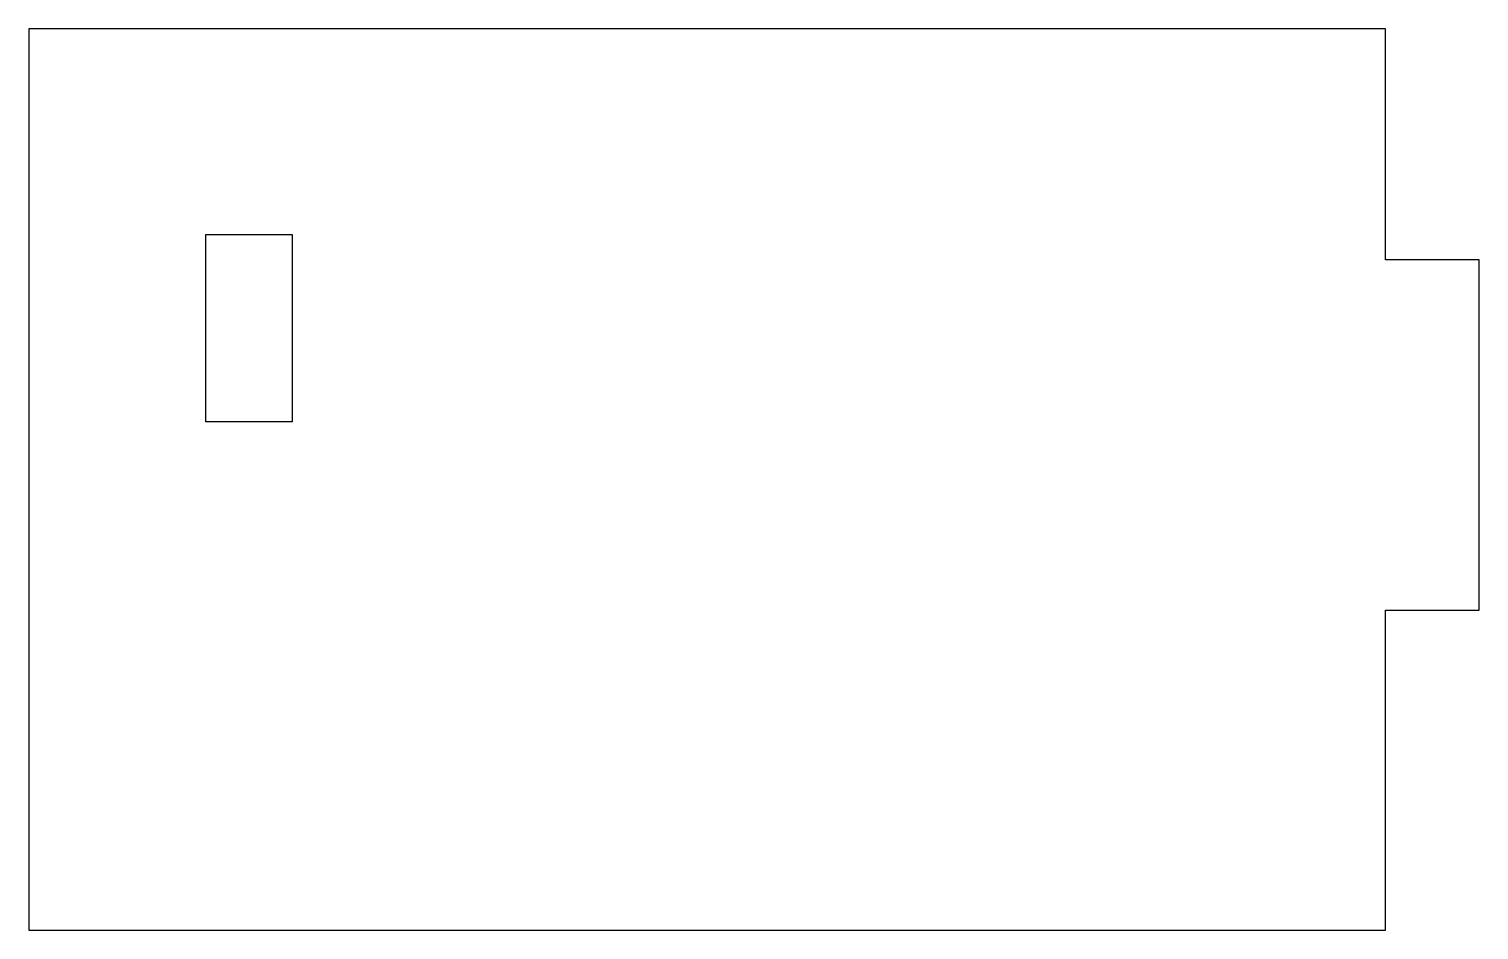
# Model space of a CAD drawing. Header units: millimetres. Extents: x -7.8 to 7.8, y -4.8 to 4.8.
import ezdxf

# ---------------------------------------------------------------- set-up
doc = ezdxf.new("R2010")
doc.units = ezdxf.units.MM
doc.layers.get('0').update_dxf_attribs({"linetype": 'CONTINUOUS'})

msp = doc.modelspace()

# ---------------------------------------------------------------- linework, layer by layer
for p, q in [((-3.257, 4.827), (-7.765, 4.827)), ((-7.765, 4.827), (-7.765, -4.827)), ((2.762, 4.827), (-3.257, 4.827)), ((6.765, 4.827), (2.762, 4.827)), ((6.765, 2.353), (6.765, 4.827)), ((-5.872, 0.617), (-5.872, 2.624)), ((-5.872, 2.624), (-4.947, 2.624)), ((-4.947, 2.624), (-4.947, 0.617)), ((7.765, 2.353), (6.765, 2.353)), ((7.765, -1.4), (7.765, 2.353)), ((-4.947, 0.617), (-5.872, 0.617)), ((6.765, -4.827), (6.765, -1.4)), ((6.765, -1.4), (7.765, -1.4)), ((-7.765, -4.827), (6.765, -4.827))]:
    msp.add_line(p, q)

doc.saveas('drawing.dxf')
